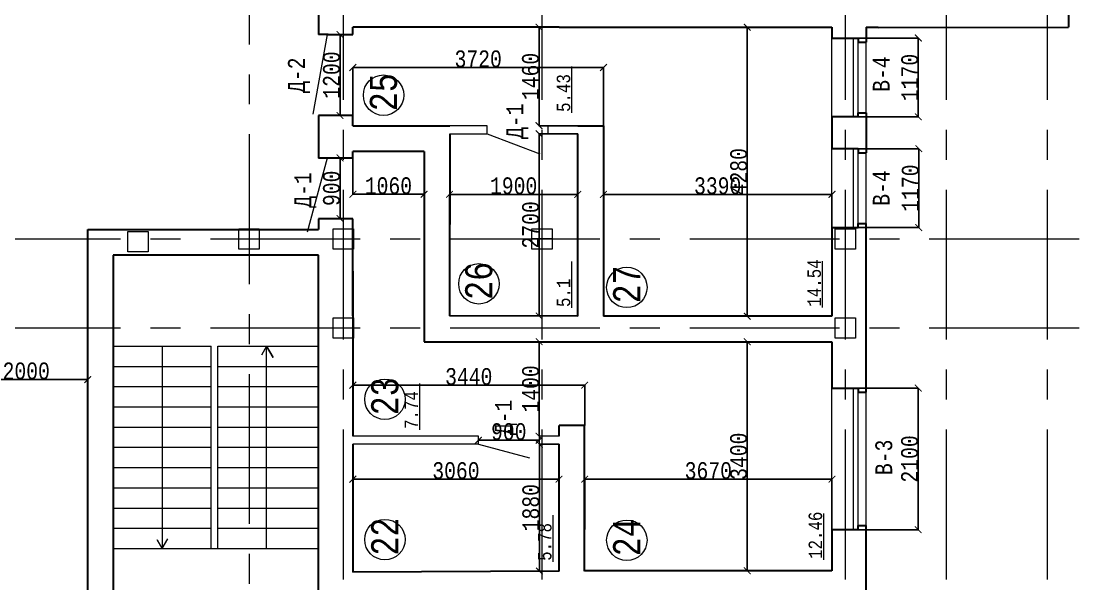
# Model space of a CAD drawing. Header units: millimetres. Extents: x -689206 to 4969298, y -1019800 to 703299.
# Drawn here: x -394218 to -378423, y -433766 to -425426 of the extents above; entities that cross this region are included whole.
import ezdxf

# ---------------------------------------------------------------- set-up
doc = ezdxf.new("R2010")
doc.units = ezdxf.units.MM
doc.linetypes.add('JIS_02_4.0', pattern=[5.5, 4, -1.5])
doc.linetypes.add('осеваяX2', pattern=[101.6, 63.5, -12.7, 12.7, -12.7])
for name, color, linetype, lineweight in [('несущие', 7, 'Continuous', 30), ('ОКНА', 250, 'Continuous', 20), ('ПЕРЕГОРОДКИ', 252, 'Continuous', 9), ('РАЗМЕРЫ', 7, 'Continuous', 9), ('сваи', 7, 'JIS_02_4.0', 30), ('стены', 7, 'Continuous', 20)]:
    doc.layers.add(name, color=color, linetype=linetype, lineweight=lineweight)
doc.layers.add('четотам', color=7, linetype='Continuous')
doc.styles.add('Аннотативный', font='isocteur.ttf', dxfattribs={"width": 0.7, "height": 250})
doc.dimstyles.new('Аннотативный', dxfattribs={"dimscale": 0, "dimtxt": 250, "dimasz": 100, "dimexe": 1.25, "dimexo": 0.625, "dimtad": 1, "dimdec": 0, "dimtxsty": 'Аннотативный', "dimblk": 'ARCHTICK', "dimcen": 2.5, "dimadec": 0, "dimazin": 0, "dimtfac": 1, "dimtdec": 0, "dimtmove": 0, "dimatfit": 3, "dimfxl": 1, "dimarcsym": 0})

# ---------------------------------------------------------------- blocks, each defined once
blk = doc.blocks.new('_ArchTick')
at = {"color": 0, "linetype": 'ByBlock', "const_width": 0.15}
blk.add_lwpolyline([(-0.5, -0.5), (0.5, 0.5)], dxfattribs=at)
blk = doc.blocks.new('*D3855')
at = {"layer": 'Defpoints', "color": 0, "lineweight": 30, "transparency": 16777216}
for p in [(-386530, -431699), (-386238, -431699), (-386238, -433579)]:
    blk.add_point(p, dxfattribs=at)
at = {"layer": 'стены', "color": 0, "lineweight": -2, "transparency": 16777216}
for p, q in [((-386239, -431699), (-386532, -431699)), ((-386530, -433579), (-386530, -431699)), ((-386239, -433579), (-386532, -433579))]:
    blk.add_line(p, q, dxfattribs=at)
at = {"layer": 'стены', "color": 0, "lineweight": -2, "transparency": 16777216, "xscale": 100, "yscale": 100, "zscale": 100}
for p, rotation in [((-386530, -431699), 90), ((-386530, -433579), 270)]:
    blk.add_blockref('_ArchTick', p, dxfattribs=dict(at, rotation=rotation))
at = {"layer": 'стены', "color": 0, "lineweight": 5, "transparency": 16777216, "insert": (-386656, -432639), "char_height": 250, "attachment_point": 5, "rotation": 90, "style": 'Аннотативный'}
blk.add_mtext('1880', dxfattribs=at)
blk = doc.blocks.new('*D3856')
at = {"layer": 'Defpoints', "color": 0, "lineweight": 30, "transparency": 16777216}
for p in [(-386534, -430178), (-386534, -430178), (-386534, -431579)]:
    blk.add_point(p, dxfattribs=at)
at = {"layer": 'стены', "color": 0, "lineweight": -2, "transparency": 16777216}
for p, q in [((-386534, -431579), (-386534, -430178)), ((-386533, -430178), (-386532, -430178)), ((-386533, -431579), (-386532, -431579))]:
    blk.add_line(p, q, dxfattribs=at)
at = {"layer": 'стены', "color": 0, "lineweight": -2, "transparency": 16777216, "xscale": 100, "yscale": 100, "zscale": 100}
for p, rotation in [((-386534, -430178), 90), ((-386534, -431579), 270)]:
    blk.add_blockref('_ArchTick', p, dxfattribs=dict(at, rotation=rotation))
at = {"layer": 'стены', "color": 0, "lineweight": 5, "transparency": 16777216, "insert": (-386659, -430878), "char_height": 250, "attachment_point": 5, "rotation": 90, "style": 'Аннотативный'}
blk.add_mtext('1400', dxfattribs=at)
blk = doc.blocks.new('*D3809')
at = {"layer": 'Defpoints', "color": 0, "lineweight": 30, "transparency": 16777216}
for p in [(-387434, -431639), (-387434, -431639), (-386534, -431639)]:
    blk.add_point(p, dxfattribs=at)
at = {"layer": 'стены', "color": 0, "lineweight": -2, "transparency": 16777216}
for p, q in [((-387434, -431638), (-387434, -431638)), ((-386534, -431639), (-387434, -431639)), ((-386534, -431638), (-386534, -431638))]:
    blk.add_line(p, q, dxfattribs=at)
at = {"layer": 'стены', "color": 0, "lineweight": -2, "transparency": 16777216, "xscale": 100, "yscale": 100, "zscale": 100, "rotation": 180}
blk.add_blockref('_ArchTick', (-387434, -431639), dxfattribs=at)
at = {"layer": 'стены', "color": 0, "lineweight": -2, "transparency": 16777216, "xscale": 100, "yscale": 100, "zscale": 100}
blk.add_blockref('_ArchTick', (-386534, -431639), dxfattribs=at)
at = {"layer": 'стены', "color": 0, "lineweight": 5, "transparency": 16777216, "insert": (-386984, -431513), "char_height": 250, "attachment_point": 5, "style": 'Аннотативный'}
blk.add_mtext('900', dxfattribs=at)
blk = doc.blocks.new('*D3882')
at = {"layer": 'Defpoints', "color": 0, "linetype": 'ByBlock', "lineweight": 30, "transparency": 16777216}
for p in [(-382188, -425514), (-383446, -429800), (-382192, -429800)]:
    blk.add_point(p, dxfattribs=at)
at = {"layer": 'ПЕРЕГОРОДКИ', "color": 0, "linetype": 'ByBlock', "lineweight": -2, "transparency": 16777216}
for p, q in [((-382189, -425514), (-383447, -425514)), ((-383446, -425514), (-383446, -429800)), ((-382193, -429800), (-383447, -429800))]:
    blk.add_line(p, q, dxfattribs=at)
at = {"layer": 'ПЕРЕГОРОДКИ', "color": 0, "linetype": 'ByBlock', "lineweight": -2, "transparency": 16777216, "xscale": 100, "yscale": 100, "zscale": 100}
for p, rotation in [((-383446, -425514), 90), ((-383446, -429800), 270)]:
    blk.add_blockref('_ArchTick', p, dxfattribs=dict(at, rotation=rotation))
at = {"layer": 'ПЕРЕГОРОДКИ', "color": 0, "linetype": 'ByBlock', "lineweight": 5, "transparency": 16777216, "insert": (-383571, -427657), "char_height": 250, "attachment_point": 5, "rotation": 90, "style": 'Аннотативный'}
blk.add_mtext('4280', dxfattribs=at)
blk = doc.blocks.new('*D3883')
at = {"layer": 'Defpoints', "color": 0, "linetype": 'ByBlock', "lineweight": 30, "transparency": 16777216}
for p in [(-382188, -430178), (-383446, -433574), (-382188, -433574)]:
    blk.add_point(p, dxfattribs=at)
at = {"layer": 'ПЕРЕГОРОДКИ', "color": 0, "linetype": 'ByBlock', "lineweight": -2, "transparency": 16777216}
for p, q in [((-382189, -430178), (-383447, -430178)), ((-383446, -430178), (-383446, -433574)), ((-382189, -433574), (-383447, -433574))]:
    blk.add_line(p, q, dxfattribs=at)
at = {"layer": 'ПЕРЕГОРОДКИ', "color": 0, "linetype": 'ByBlock', "lineweight": -2, "transparency": 16777216, "xscale": 100, "yscale": 100, "zscale": 100}
for p, rotation in [((-383446, -430178), 90), ((-383446, -433574), 270)]:
    blk.add_blockref('_ArchTick', p, dxfattribs=dict(at, rotation=rotation))
at = {"layer": 'ПЕРЕГОРОДКИ', "color": 0, "linetype": 'ByBlock', "lineweight": 5, "transparency": 16777216, "insert": (-383572, -431876), "char_height": 250, "attachment_point": 5, "rotation": 90, "style": 'Аннотативный'}
blk.add_mtext('3400', dxfattribs=at)
blk = doc.blocks.new('*D3859')
at = {"layer": 'Defpoints', "color": 0, "linetype": 'ByBlock', "lineweight": 30, "transparency": 16777216}
for p in [(-382189, -427315), (-380900, -427315), (-382188, -428485)]:
    blk.add_point(p, dxfattribs=at)
at = {"layer": 'РАЗМЕРЫ', "color": 0, "linetype": 'ByBlock', "lineweight": -2, "transparency": 16777216}
for p, q in [((-382188, -427315), (-380899, -427315)), ((-380900, -428485), (-380900, -427315)), ((-382188, -428485), (-380899, -428485))]:
    blk.add_line(p, q, dxfattribs=at)
at = {"layer": 'РАЗМЕРЫ', "color": 0, "linetype": 'ByBlock', "lineweight": -2, "transparency": 16777216, "xscale": 100, "yscale": 100, "zscale": 100}
for p, rotation in [((-380900, -427315), 90), ((-380900, -428485), 270)]:
    blk.add_blockref('_ArchTick', p, dxfattribs=dict(at, rotation=rotation))
at = {"layer": 'РАЗМЕРЫ', "color": 0, "linetype": 'ByBlock', "lineweight": 5, "transparency": 16777216, "insert": (-381025, -427900), "char_height": 250, "attachment_point": 5, "rotation": 90, "style": 'Аннотативный'}
blk.add_mtext('1170', dxfattribs=at)
blk = doc.blocks.new('*D3860')
at = {"layer": 'Defpoints', "color": 0, "linetype": 'ByBlock', "lineweight": 30, "transparency": 16777216}
for p in [(-382188, -425674), (-380907, -425674), (-382188, -426844)]:
    blk.add_point(p, dxfattribs=at)
at = {"layer": 'РАЗМЕРЫ', "color": 0, "linetype": 'ByBlock', "lineweight": -2, "transparency": 16777216}
for p, q in [((-382188, -425674), (-380906, -425674)), ((-380907, -426844), (-380907, -425674)), ((-382188, -426844), (-380906, -426844))]:
    blk.add_line(p, q, dxfattribs=at)
at = {"layer": 'РАЗМЕРЫ', "color": 0, "linetype": 'ByBlock', "lineweight": -2, "transparency": 16777216, "xscale": 100, "yscale": 100, "zscale": 100}
for p, rotation in [((-380907, -425674), 90), ((-380907, -426844), 270)]:
    blk.add_blockref('_ArchTick', p, dxfattribs=dict(at, rotation=rotation))
at = {"layer": 'РАЗМЕРЫ', "color": 0, "linetype": 'ByBlock', "lineweight": 5, "transparency": 16777216, "insert": (-381033, -426259), "char_height": 250, "attachment_point": 5, "rotation": 90, "style": 'Аннотативный'}
blk.add_mtext('1170', dxfattribs=at)
blk = doc.blocks.new('*D3861')
at = {"layer": 'Defpoints', "color": 0, "linetype": 'ByBlock', "lineweight": 30, "transparency": 16777216}
for p in [(-385858, -432216), (-385858, -432966), (-382188, -432966)]:
    blk.add_point(p, dxfattribs=at)
at = {"layer": 'РАЗМЕРЫ', "color": 0, "linetype": 'ByBlock', "lineweight": -2, "transparency": 16777216}
for p, q in [((-385858, -432965), (-385858, -432215)), ((-382188, -432216), (-385858, -432216)), ((-382188, -432965), (-382188, -432215))]:
    blk.add_line(p, q, dxfattribs=at)
at = {"layer": 'РАЗМЕРЫ', "color": 0, "linetype": 'ByBlock', "lineweight": -2, "transparency": 16777216, "xscale": 100, "yscale": 100, "zscale": 100, "rotation": 180}
blk.add_blockref('_ArchTick', (-385858, -432216), dxfattribs=at)
at = {"layer": 'РАЗМЕРЫ', "color": 0, "linetype": 'ByBlock', "lineweight": -2, "transparency": 16777216, "xscale": 100, "yscale": 100, "zscale": 100}
blk.add_blockref('_ArchTick', (-382188, -432216), dxfattribs=at)
at = {"layer": 'РАЗМЕРЫ', "color": 0, "linetype": 'ByBlock', "lineweight": 5, "transparency": 16777216, "insert": (-384023, -432091), "char_height": 250, "attachment_point": 5, "style": 'Аннотативный'}
blk.add_mtext('3670', dxfattribs=at)
blk = doc.blocks.new('*D3862')
at = {"layer": 'Defpoints', "color": 0, "linetype": 'ByBlock', "lineweight": 30, "transparency": 16777216}
for p in [(-382188, -430866), (-380909, -430866), (-382188, -432966)]:
    blk.add_point(p, dxfattribs=at)
at = {"layer": 'РАЗМЕРЫ', "color": 0, "linetype": 'ByBlock', "lineweight": -2, "transparency": 16777216}
for p, q in [((-382188, -430866), (-380908, -430866)), ((-380909, -432966), (-380909, -430866)), ((-382188, -432966), (-380908, -432966))]:
    blk.add_line(p, q, dxfattribs=at)
at = {"layer": 'РАЗМЕРЫ', "color": 0, "linetype": 'ByBlock', "lineweight": -2, "transparency": 16777216, "xscale": 100, "yscale": 100, "zscale": 100}
for p, rotation in [((-380909, -430866), 90), ((-380909, -432966), 270)]:
    blk.add_blockref('_ArchTick', p, dxfattribs=dict(at, rotation=rotation))
at = {"layer": 'РАЗМЕРЫ', "color": 0, "linetype": 'ByBlock', "lineweight": 5, "transparency": 16777216, "insert": (-381035, -431916), "char_height": 250, "attachment_point": 5, "rotation": 90, "style": 'Аннотативный'}
blk.add_mtext('2100', dxfattribs=at)
blk = doc.blocks.new('*D3960')
at = {"layer": 'Defpoints', "color": 0, "linetype": 'ByBlock', "lineweight": 30, "transparency": 16777216}
for p in [(-389488, -425623), (-389488, -426823), (-389488, -426823)]:
    blk.add_point(p, dxfattribs=at)
at = {"layer": 'РАЗМЕРЫ', "color": 0, "linetype": 'ByBlock', "lineweight": -2, "transparency": 16777216}
for p, q in [((-389489, -425623), (-389490, -425623)), ((-389488, -425623), (-389488, -426823)), ((-389489, -426823), (-389490, -426823))]:
    blk.add_line(p, q, dxfattribs=at)
at = {"layer": 'РАЗМЕРЫ', "color": 0, "linetype": 'ByBlock', "lineweight": -2, "transparency": 16777216, "xscale": 100, "yscale": 100, "zscale": 100}
for p, rotation in [((-389488, -425623), 90), ((-389488, -426823), 270)]:
    blk.add_blockref('_ArchTick', p, dxfattribs=dict(at, rotation=rotation))
at = {"layer": 'РАЗМЕРЫ', "color": 0, "linetype": 'ByBlock', "lineweight": 5, "transparency": 16777216, "insert": (-389614, -426223), "char_height": 250, "attachment_point": 5, "rotation": 90, "style": 'Аннотативный'}
blk.add_mtext('1200', dxfattribs=at)
blk = doc.blocks.new('*D3945')
at = {"layer": 'Defpoints', "color": 0, "linetype": 'ByBlock', "lineweight": 30, "transparency": 16777216}
for p in [(-386238, -432216), (-386238, -433579), (-389298, -433597)]:
    blk.add_point(p, dxfattribs=at)
at = {"layer": 'РАЗМЕРЫ', "color": 0, "linetype": 'ByBlock', "lineweight": -2, "transparency": 16777216}
for p, q in [((-389298, -433596), (-389298, -432215)), ((-389298, -432216), (-386238, -432216)), ((-386238, -433578), (-386238, -432215))]:
    blk.add_line(p, q, dxfattribs=at)
at = {"layer": 'РАЗМЕРЫ', "color": 0, "linetype": 'ByBlock', "lineweight": -2, "transparency": 16777216, "xscale": 100, "yscale": 100, "zscale": 100, "rotation": 180}
blk.add_blockref('_ArchTick', (-389298, -432216), dxfattribs=at)
at = {"layer": 'РАЗМЕРЫ', "color": 0, "linetype": 'ByBlock', "lineweight": -2, "transparency": 16777216, "xscale": 100, "yscale": 100, "zscale": 100}
blk.add_blockref('_ArchTick', (-386238, -432216), dxfattribs=at)
at = {"layer": 'РАЗМЕРЫ', "color": 0, "linetype": 'ByBlock', "lineweight": 5, "transparency": 16777216, "insert": (-387768, -432091), "char_height": 250, "attachment_point": 5, "style": 'Аннотативный'}
blk.add_mtext('3060', dxfattribs=at)
blk = doc.blocks.new('*D3946')
at = {"layer": 'Defpoints', "color": 0, "linetype": 'ByBlock', "lineweight": 30, "transparency": 16777216}
for p in [(-387863, -427993), (-387863, -429795), (-385961, -429796)]:
    blk.add_point(p, dxfattribs=at)
at = {"layer": 'РАЗМЕРЫ', "color": 0, "linetype": 'ByBlock', "lineweight": -2, "transparency": 16777216}
for p, q in [((-387863, -429794), (-387863, -427991)), ((-385961, -427993), (-387863, -427993)), ((-385961, -429796), (-385961, -427991))]:
    blk.add_line(p, q, dxfattribs=at)
at = {"layer": 'РАЗМЕРЫ', "color": 0, "linetype": 'ByBlock', "lineweight": -2, "transparency": 16777216, "xscale": 100, "yscale": 100, "zscale": 100, "rotation": 180}
blk.add_blockref('_ArchTick', (-387863, -427993), dxfattribs=at)
at = {"layer": 'РАЗМЕРЫ', "color": 0, "linetype": 'ByBlock', "lineweight": -2, "transparency": 16777216, "xscale": 100, "yscale": 100, "zscale": 100}
blk.add_blockref('_ArchTick', (-385961, -427993), dxfattribs=at)
at = {"layer": 'РАЗМЕРЫ', "color": 0, "linetype": 'ByBlock', "lineweight": 5, "transparency": 16777216, "insert": (-386912, -427867), "char_height": 250, "attachment_point": 5, "style": 'Аннотативный'}
blk.add_mtext('1900', dxfattribs=at)
blk = doc.blocks.new('*D3947')
at = {"layer": 'Defpoints', "color": 0, "linetype": 'ByBlock', "lineweight": 30, "transparency": 16777216}
for p in [(-389298, -427355), (-388241, -427355), (-389298, -427991)]:
    blk.add_point(p, dxfattribs=at)
at = {"layer": 'РАЗМЕРЫ', "color": 0, "linetype": 'ByBlock', "lineweight": -2, "transparency": 16777216}
for p, q in [((-389298, -427356), (-389298, -427992)), ((-388241, -427356), (-388241, -427992)), ((-388241, -427991), (-389298, -427991))]:
    blk.add_line(p, q, dxfattribs=at)
at = {"layer": 'РАЗМЕРЫ', "color": 0, "linetype": 'ByBlock', "lineweight": -2, "transparency": 16777216, "xscale": 100, "yscale": 100, "zscale": 100, "rotation": 180}
blk.add_blockref('_ArchTick', (-389298, -427991), dxfattribs=at)
at = {"layer": 'РАЗМЕРЫ', "color": 0, "linetype": 'ByBlock', "lineweight": -2, "transparency": 16777216, "xscale": 100, "yscale": 100, "zscale": 100}
blk.add_blockref('_ArchTick', (-388241, -427991), dxfattribs=at)
at = {"layer": 'РАЗМЕРЫ', "color": 0, "linetype": 'ByBlock', "lineweight": 20, "transparency": 16777216, "insert": (-388770, -427866), "char_height": 250, "attachment_point": 5, "style": 'Аннотативный'}
blk.add_mtext('1060', dxfattribs=at)
blk = doc.blocks.new('*D3948')
at = {"layer": 'Defpoints', "color": 0, "linetype": 'ByBlock', "lineweight": 30, "transparency": 16777216}
for p in [(-385961, -427094), (-386534, -429796), (-385961, -429796)]:
    blk.add_point(p, dxfattribs=at)
at = {"layer": 'РАЗМЕРЫ', "color": 0, "linetype": 'ByBlock', "lineweight": -2, "transparency": 16777216}
for p, q in [((-385961, -427094), (-386535, -427094)), ((-386534, -427094), (-386534, -429796)), ((-385961, -429796), (-386535, -429796))]:
    blk.add_line(p, q, dxfattribs=at)
at = {"layer": 'РАЗМЕРЫ', "color": 0, "linetype": 'ByBlock', "lineweight": -2, "transparency": 16777216, "xscale": 100, "yscale": 100, "zscale": 100}
for p, rotation in [((-386534, -427094), 90), ((-386534, -429796), 270)]:
    blk.add_blockref('_ArchTick', p, dxfattribs=dict(at, rotation=rotation))
at = {"layer": 'РАЗМЕРЫ', "color": 0, "linetype": 'ByBlock', "lineweight": 5, "transparency": 16777216, "insert": (-386659, -428445), "char_height": 250, "attachment_point": 5, "rotation": 90, "style": 'Аннотативный'}
blk.add_mtext('2700', dxfattribs=at)
blk = doc.blocks.new('*D3949')
at = {"layer": 'Defpoints', "color": 0, "linetype": 'ByBlock', "lineweight": 30, "transparency": 16777216}
for p in [(-385581, -427993), (-385581, -429797), (-382188, -429800)]:
    blk.add_point(p, dxfattribs=at)
at = {"layer": 'РАЗМЕРЫ', "color": 0, "linetype": 'ByBlock', "lineweight": -2, "transparency": 16777216}
for p, q in [((-385581, -429796), (-385581, -427991)), ((-382188, -427993), (-385581, -427993)), ((-382188, -429799), (-382188, -427991))]:
    blk.add_line(p, q, dxfattribs=at)
at = {"layer": 'РАЗМЕРЫ', "color": 0, "linetype": 'ByBlock', "lineweight": -2, "transparency": 16777216, "xscale": 100, "yscale": 100, "zscale": 100, "rotation": 180}
blk.add_blockref('_ArchTick', (-385581, -427993), dxfattribs=at)
at = {"layer": 'РАЗМЕРЫ', "color": 0, "linetype": 'ByBlock', "lineweight": -2, "transparency": 16777216, "xscale": 100, "yscale": 100, "zscale": 100}
blk.add_blockref('_ArchTick', (-382188, -427993), dxfattribs=at)
at = {"layer": 'РАЗМЕРЫ', "color": 0, "linetype": 'ByBlock', "lineweight": 5, "transparency": 16777216, "insert": (-383884, -427867), "char_height": 250, "attachment_point": 5, "style": 'Аннотативный'}
blk.add_mtext('3390', dxfattribs=at)
blk = doc.blocks.new('*D3950')
at = {"layer": 'Defpoints', "color": 0, "linetype": 'ByBlock', "lineweight": 30, "transparency": 16777216}
for p in [(-389298, -426111), (-389298, -426977), (-385578, -426977)]:
    blk.add_point(p, dxfattribs=at)
at = {"layer": 'РАЗМЕРЫ', "color": 0, "linetype": 'ByBlock', "lineweight": -2, "transparency": 16777216}
for p, q in [((-389298, -426976), (-389298, -426109)), ((-385578, -426111), (-389298, -426111)), ((-385578, -426976), (-385578, -426109))]:
    blk.add_line(p, q, dxfattribs=at)
at = {"layer": 'РАЗМЕРЫ', "color": 0, "linetype": 'ByBlock', "lineweight": -2, "transparency": 16777216, "xscale": 100, "yscale": 100, "zscale": 100, "rotation": 180}
blk.add_blockref('_ArchTick', (-389298, -426111), dxfattribs=at)
at = {"layer": 'РАЗМЕРЫ', "color": 0, "linetype": 'ByBlock', "lineweight": -2, "transparency": 16777216, "xscale": 100, "yscale": 100, "zscale": 100}
blk.add_blockref('_ArchTick', (-385578, -426111), dxfattribs=at)
at = {"layer": 'РАЗМЕРЫ', "color": 0, "linetype": 'ByBlock', "lineweight": 5, "transparency": 16777216, "insert": (-387438, -425985), "char_height": 250, "attachment_point": 5, "style": 'Аннотативный'}
blk.add_mtext('3720', dxfattribs=at)
blk = doc.blocks.new('*D3951')
at = {"layer": 'Defpoints', "color": 0, "linetype": 'ByBlock', "lineweight": 30, "transparency": 16777216}
for p in [(-386535, -425514), (-385577, -425514), (-385578, -426974)]:
    blk.add_point(p, dxfattribs=at)
at = {"layer": 'РАЗМЕРЫ', "color": 0, "linetype": 'ByBlock', "lineweight": -2, "transparency": 16777216}
for p, q in [((-385578, -425514), (-386536, -425514)), ((-386535, -426974), (-386535, -425514)), ((-385579, -426974), (-386536, -426974))]:
    blk.add_line(p, q, dxfattribs=at)
at = {"layer": 'РАЗМЕРЫ', "color": 0, "linetype": 'ByBlock', "lineweight": -2, "transparency": 16777216, "xscale": 100, "yscale": 100, "zscale": 100}
for p, rotation in [((-386535, -425514), 90), ((-386535, -426974), 270)]:
    blk.add_blockref('_ArchTick', p, dxfattribs=dict(at, rotation=rotation))
at = {"layer": 'РАЗМЕРЫ', "color": 0, "linetype": 'ByBlock', "lineweight": 5, "transparency": 16777216, "insert": (-386661, -426244), "char_height": 250, "attachment_point": 5, "rotation": 90, "style": 'Аннотативный'}
blk.add_mtext('1460', dxfattribs=at)
blk = doc.blocks.new('*D3993')
at = {"layer": 'Defpoints', "color": 0, "linetype": 'ByBlock', "lineweight": 30, "transparency": 16777216}
for p in [(-389298, -430822), (-389298, -431420), (-385858, -431420)]:
    blk.add_point(p, dxfattribs=at)
at = {"layer": 'РАЗМЕРЫ', "color": 0, "linetype": 'ByBlock', "lineweight": -2, "transparency": 16777216}
for p, q in [((-389298, -431420), (-389298, -430820)), ((-385858, -430822), (-389298, -430822)), ((-385858, -431420), (-385858, -430820))]:
    blk.add_line(p, q, dxfattribs=at)
at = {"layer": 'РАЗМЕРЫ', "color": 0, "linetype": 'ByBlock', "lineweight": -2, "transparency": 16777216, "xscale": 100, "yscale": 100, "zscale": 100, "rotation": 180}
blk.add_blockref('_ArchTick', (-389298, -430822), dxfattribs=at)
at = {"layer": 'РАЗМЕРЫ', "color": 0, "linetype": 'ByBlock', "lineweight": -2, "transparency": 16777216, "xscale": 100, "yscale": 100, "zscale": 100}
blk.add_blockref('_ArchTick', (-385858, -430822), dxfattribs=at)
at = {"layer": 'РАЗМЕРЫ', "color": 0, "linetype": 'ByBlock', "lineweight": 5, "transparency": 16777216, "insert": (-387578, -430696), "char_height": 250, "attachment_point": 5, "style": 'Аннотативный'}
blk.add_mtext('3440', dxfattribs=at)
blk = doc.blocks.new('*D4000')
at = {"layer": 'Defpoints', "color": 0, "linetype": 'ByBlock', "lineweight": 30, "transparency": 16777216}
for p in [(-393232, -430057), (-395058, -430739), (-393232, -430739)]:
    blk.add_point(p, dxfattribs=at)
at = {"layer": 'РАЗМЕРЫ', "color": 0, "linetype": 'ByBlock', "lineweight": -2, "transparency": 16777216}
for p, q in [((-393232, -430058), (-393232, -430740)), ((-395058, -430738), (-395058, -430737)), ((-395058, -430739), (-393232, -430739))]:
    blk.add_line(p, q, dxfattribs=at)
at = {"layer": 'РАЗМЕРЫ', "color": 0, "linetype": 'ByBlock', "lineweight": -2, "transparency": 16777216, "xscale": 100, "yscale": 100, "zscale": 100, "rotation": 180}
blk.add_blockref('_ArchTick', (-395058, -430739), dxfattribs=at)
at = {"layer": 'РАЗМЕРЫ', "color": 0, "linetype": 'ByBlock', "lineweight": -2, "transparency": 16777216, "xscale": 100, "yscale": 100, "zscale": 100}
blk.add_blockref('_ArchTick', (-393232, -430739), dxfattribs=at)
at = {"layer": 'РАЗМЕРЫ', "color": 0, "linetype": 'ByBlock', "lineweight": 5, "transparency": 16777216, "insert": (-394145, -430613), "char_height": 250, "attachment_point": 5, "style": 'Аннотативный'}
blk.add_mtext('2000', dxfattribs=at)
blk = doc.blocks.new('*D4003')
at = {"layer": 'Defpoints', "color": 0, "linetype": 'ByBlock', "lineweight": 30, "ltscale": 35, "transparency": 16777216}
for p in [(-389488, -427453), (-389488, -428353), (-389488, -428353)]:
    blk.add_point(p, dxfattribs=at)
at = {"layer": 'сваи', "color": 0, "linetype": 'ByBlock', "lineweight": -2, "ltscale": 35, "transparency": 16777216}
for p, q in [((-389489, -427453), (-389490, -427453)), ((-389488, -427453), (-389488, -428353)), ((-389489, -428353), (-389490, -428353))]:
    blk.add_line(p, q, dxfattribs=at)
at = {"layer": 'сваи', "color": 0, "linetype": 'ByBlock', "lineweight": -2, "ltscale": 35, "transparency": 16777216, "xscale": 100, "yscale": 100, "zscale": 100}
for p, rotation in [((-389488, -427453), 90), ((-389488, -428353), 270)]:
    blk.add_blockref('_ArchTick', p, dxfattribs=dict(at, rotation=rotation))
at = {"layer": 'сваи', "color": 0, "linetype": 'ByBlock', "lineweight": 5, "ltscale": 35, "transparency": 16777216, "insert": (-389614, -427903), "char_height": 250, "attachment_point": 5, "rotation": 90, "style": 'Аннотативный'}
blk.add_mtext('900', dxfattribs=at)

msp = doc.modelspace()

# ---------------------------------------------------------------- linework, layer by layer
at = {"layer": 'несущие', "color": 0}
for p, q in [((-382188.4, -425513.9), (-382188.4, -425674)), ((-381678.4, -426784), (-381678.4, -427375.3)), ((-382188.4, -426844), (-382188.4, -427315.3)), ((-382188.4, -428485.3), (-382188.4, -429799.7)), ((-381678.4, -430925.6), (-381678.4, -428425.3)), ((-382188.4, -430178.1), (-382188.4, -430865.6)), ((-381678.4, -434941.9), (-381678.4, -432905.6)), ((-382188.4, -432965.6), (-382188.4, -433573.9))]:
    msp.add_line(p, q, dxfattribs=at)
at = {"layer": 'несущие', "linetype": 'ByBlock', "lineweight": 30}
for p, q in [((-381678.4, -425513.9), (-381678.5, -425734)), ((-382188.5, -425674), (-381798.5, -425674)), ((-381798.5, -425674), (-381798.5, -425734)), ((-381798.5, -425734), (-381678.5, -425734)), ((-381798.5, -426844), (-381798.5, -426784)), ((-381798.5, -426784), (-381678.5, -426784)), ((-381798.5, -426844), (-382188.5, -426844)), ((-381798.5, -427315.3), (-382188.5, -427315.3)), ((-381798.5, -427315.3), (-381798.5, -427375.3)), ((-381798.5, -427375.3), (-381678.5, -427375.3)), ((-382188.5, -428485.3), (-381798.5, -428485.3)), ((-381798.5, -428485.3), (-381798.5, -428425.3)), ((-381798.5, -428425.3), (-381678.5, -428425.3)), ((-382188.4, -430865.6), (-381798.4, -430865.6)), ((-381798.4, -430865.6), (-381798.4, -430925.6)), ((-381798.4, -430925.6), (-381678.4, -430925.6)), ((-381798.4, -432965.6), (-381798.4, -432905.6)), ((-381798.4, -432905.6), (-381678.4, -432905.6)), ((-381798.4, -432965.6), (-382188.4, -432965.6))]:
    msp.add_line(p, q, dxfattribs=at)
at = {"layer": 'ОКНА', "linetype": 'ByBlock', "lineweight": 9}
for p, q in [((-382188.4, -426844), (-382188.4, -425674)), ((-381868.5, -426844), (-381868.5, -425674)), ((-381798.5, -426784), (-381798.5, -425734)), ((-381678.4, -426784), (-381678.4, -425734)), ((-382188.4, -428485.3), (-382188.4, -427315.3)), ((-381868.5, -428485.3), (-381868.5, -427315.3)), ((-381798.5, -428425.3), (-381798.5, -427375.3)), ((-381678.5, -428425.3), (-381678.5, -427375.3)), ((-382188.4, -432965.6), (-382188.4, -430865.6)), ((-381868.4, -432965.6), (-381868.4, -430865.6)), ((-381798.4, -432905.6), (-381798.4, -430925.6)), ((-381678.4, -432905.6), (-381678.4, -430925.6))]:
    msp.add_line(p, q, dxfattribs=at)
at = {"layer": 'ПЕРЕГОРОДКИ', "color": 0, "linetype": 'ByBlock', "lineweight": 13}
for p, q in [((-387304.8, -426975.4), (-387860.5, -426975)), ((-387860.5, -427095), (-387304.9, -427095.4)), ((-386404.9, -427096.1), (-385960.6, -427096.5)), ((-385960.5, -426976.5), (-386404.8, -426976.1))]:
    msp.add_line(p, q, dxfattribs=at)
at = {"layer": 'ПЕРЕГОРОДКИ', "linetype": 'ByBlock', "lineweight": 20}
msp.add_line((-387860.5, -427093.9), (-387860.5, -427095), dxfattribs=at)
at = {"layer": 'ПЕРЕГОРОДКИ', "linetype": 'ByBlock', "lineweight": 13}
for p, q in [((-387304.9, -427096.1), (-387304.8, -426975.4)), ((-386404.8, -426976.1), (-386404.9, -427096.1))]:
    msp.add_line(p, q, dxfattribs=at)
at = {"layer": 'РАЗМЕРЫ', "linetype": 'осеваяX2', "lineweight": 5, "ltscale": 35}
for p, q in [((-390837.7, -398653.9), (-390837.7, -465706.6)), ((-419859.4, -429973.9), (-370018.1, -429973.9))]:
    msp.add_line(p, q, dxfattribs=at)
at = {"layer": 'РАЗМЕРЫ', "linetype": 'ByBlock', "lineweight": 30}
for p, q in [((-389808.4, -425306.6), (-389808.4, -425623.2)), ((-389298.4, -425623.2), (-389298.4, -425513.9)), ((-389678.4, -425623.2), (-389298.4, -425623.2)), ((-389808.4, -426823.2), (-389808.4, -427453.4)), ((-389298.4, -426823.2), (-389678.4, -426823.2)), ((-389298.4, -426973.9), (-389298.4, -426823.2)), ((-389298.4, -426973.9), (-387860.5, -426975)), ((-387860.6, -427093.9), (-387862.8, -429794.7)), ((-387860.5, -427093.9), (-387860.6, -427093.9)), ((-387860.6, -427095), (-387860.5, -427095)), ((-387860.5, -427093.9), (-387860.5, -427355)), ((-385960.6, -429796.6), (-385960.6, -427093.9)), ((-385960.5, -426976.5), (-385578.4, -426976.8)), ((-385578.4, -426973.9), (-385580.6, -429796.7)), ((-389298.4, -427453.4), (-389298.4, -427355)), ((-389298.4, -427453.4), (-389298.4, -427355)), ((-388240.8, -427355), (-389298.4, -427355)), ((-388240.8, -427355), (-388240.8, -430178.1)), ((-387860.5, -427355), (-387860.8, -427355)), ((-389298.4, -427453.4), (-389678.4, -427453.4)), ((-389298.4, -429793.9), (-389298.4, -428353.4)), ((-389298.4, -429130.9), (-389298.4, -428740.4)), ((-393232.4, -434974.1), (-393232.4, -428894.1)), ((-392852.4, -428894.1), (-392852.4, -434594.1)), ((-389808.4, -434594.1), (-389808.4, -428894.1)), ((-389298.4, -429130.9), (-389298.4, -431578.9)), ((-382191.9, -429799.7), (-385580.6, -429796.7)), ((-389298.4, -431698.9), (-389298.4, -433597))]:
    msp.add_line(p, q, dxfattribs=at)
at = {"layer": 'РАЗМЕРЫ', "linetype": 'ByBlock', "lineweight": 9}
for p, q in [((-389678.4, -425623.2), (-389892.7, -426802.7)), ((-387304.9, -427096.1), (-386523, -427393.5)), ((-389678.4, -427453.4), (-389975.9, -428551.6))]:
    msp.add_line(p, q, dxfattribs=at)
at = {"layer": 'РАЗМЕРЫ', "linetype": 'ByBlock', "lineweight": 30, "ltscale": 35}
for p, q in [((-389662.4, -425623.2), (-389808.4, -425623.2)), ((-389678.4, -426823.2), (-389808.4, -426823.2)), ((-389678.4, -427453.4), (-389808.4, -427453.4)), ((-389678.4, -428353.4), (-389808.4, -428353.4))]:
    msp.add_line(p, q, dxfattribs=at)
at = {"layer": 'РАЗМЕРЫ', "lineweight": 5}
for p, q in [((-386048.4, -426784.4), (-386048.4, -426095.1)), ((-386048.4, -429677.4), (-386048.4, -428988.1)), ((-382327.6, -429672.1), (-382327.6, -428982.8)), ((-388304.9, -431485.5), (-388304.9, -430796.2)), ((-386326.8, -433441.8), (-386326.8, -432752.5)), ((-382310.7, -433413.2), (-382310.7, -432724))]:
    msp.add_line(p, q, dxfattribs=at)
at = {"layer": 'РАЗМЕРЫ', "linetype": 'ByBlock', "lineweight": 20}
msp.add_line((-392852.4, -428894.1), (-389852.4, -428894.1), dxfattribs=at)
at = {"layer": 'РАЗМЕРЫ', "linetype": 'ByBlock', "lineweight": 13}
for p, q in [((-392852.4, -430244.1), (-391402.4, -430244.1)), ((-392127.4, -430244.1), (-392127.4, -433244.1)), ((-391402.4, -433244.1), (-391402.4, -430244.1)), ((-391302.4, -430244.1), (-389808.4, -430244.1)), ((-391302.4, -433244.1), (-391302.4, -430244.1)), ((-390577.4, -430244.1), (-390655.3, -430379.1)), ((-390577.4, -433244.1), (-390577.4, -430244.1)), ((-390577.4, -430244.1), (-390481.4, -430410.3)), ((-390481.4, -430410.3), (-390577.4, -430244.1)), ((-392852.4, -430544.1), (-391402.4, -430544.1)), ((-391302.4, -430544.1), (-389808.4, -430544.1)), ((-392852.4, -430844.1), (-391402.4, -430844.1)), ((-391302.4, -430844.1), (-389808.4, -430844.1)), ((-392852.4, -431144.1), (-391402.4, -431144.1)), ((-391302.4, -431144.1), (-389808.4, -431144.1)), ((-392852.4, -431444.1), (-391402.4, -431444.1)), ((-391302.4, -431444.1), (-389808.4, -431444.1)), ((-392852.4, -431744.1), (-391402.4, -431744.1)), ((-391302.4, -431744.1), (-389808.4, -431744.1)), ((-392852.4, -432044.1), (-391402.4, -432044.1)), ((-391302.4, -432044.1), (-389808.4, -432044.1)), ((-392852.4, -432344.1), (-391402.4, -432344.1)), ((-391302.4, -432344.1), (-389808.4, -432344.1)), ((-392852.4, -432644.1), (-391402.4, -432644.1)), ((-391302.4, -432644.1), (-389808.4, -432644.1)), ((-392852.4, -432944.1), (-391402.4, -432944.1)), ((-391302.4, -432944.1), (-389808.4, -432944.1)), ((-392127.4, -433244.1), (-392044.3, -433100.2)), ((-392852.4, -433244.1), (-391402.4, -433244.1)), ((-392127.4, -433244.1), (-392201.9, -433115)), ((-392201.9, -433115), (-392127.4, -433244.1)), ((-392127.4, -433244.1), (-390577.4, -433244.1)), ((-391302.4, -433244.1), (-389808.4, -433244.1))]:
    msp.add_line(p, q, dxfattribs=at)
at = {"layer": 'РАЗМЕРЫ', "linetype": 'ByBlock'}
msp.add_line((-381678.4, -433025.6), (-381678.4, -432905.6), dxfattribs=at)
at = {"layer": 'сваи', "linetype": 'ByBlock', "lineweight": 30, "ltscale": 35}
for p, q in [((-389808.4, -428353.4), (-389808.4, -428514.1)), ((-389298.4, -428353.4), (-389678.4, -428353.4)), ((-393232.4, -428894.1), (-393232.4, -428514.1)), ((-393232.4, -428514.1), (-389808.4, -428514.1)), ((-389808.4, -428894.1), (-392852.4, -428894.1))]:
    msp.add_line(p, q, dxfattribs=at)
at = {"layer": 'стены', "linetype": 'осеваяX2', "lineweight": 5, "ltscale": 35}
for p, q in [((-389438.4, -465706.6), (-389438.4, -398653.9)), ((-386490.4, -465706.6), (-386490.4, -398653.9)), ((-381988.4, -465706.6), (-381988.4, -398653.9)), ((-380488.4, -465706.6), (-380488.4, -398653.9)), ((-378988.4, -465706.6), (-378988.4, -398653.9)), ((-419859.4, -428653.9), (-370018.1, -428653.9))]:
    msp.add_line(p, q, dxfattribs=at)
at = {"layer": 'стены', "lineweight": 30}
for p, q in [((-378678.4, -424703.1), (-378678.4, -425513.9)), ((-386238.4, -425513.9), (-389298.4, -425513.9)), ((-386238.4, -425513.9), (-382188.4, -425513.9)), ((-381678.4, -425513.9), (-381500.7, -425513.9)), ((-381500.7, -425518), (-378678.4, -425513.9)), ((-385960.6, -429796.6), (-387862.8, -429795)), ((-388240.8, -430178.1), (-382188.4, -430178.1)), ((-386238.4, -431578.9), (-386238.4, -431420.3)), ((-385858.4, -431420.3), (-386238.4, -431420.3)), ((-385858.4, -433578.9), (-385858.4, -431420.3)), ((-386238.4, -433578.9), (-386238.4, -431698.9)), ((-386238.4, -433578.9), (-389298.4, -433597)), ((-382188.4, -433573.9), (-385858.4, -433573.9))]:
    msp.add_line(p, q, dxfattribs=at)
at = {"layer": 'стены'}
for p, q in [((-386490.4, -428803.9), (-386490.4, -428503.9)), ((-386340.4, -428653.9), (-386640.4, -428653.9)), ((-386238.4, -431578.9), (-386533.7, -431578.9)), ((-386533.7, -431578.9), (-386533.7, -431698.9)), ((-386238.4, -431698.9), (-386533.7, -431698.9)), ((-386238.4, -433578.9), (-386238.4, -431698.9))]:
    msp.add_line(p, q, dxfattribs=at)
at = {"layer": 'стены', "lineweight": 13}
for p, q in [((-387433.7, -431578.9), (-389298.4, -431578.9)), ((-387433.7, -431698.9), (-387433.7, -431578.9)), ((-387433.7, -431698.9), (-389298.4, -431698.9))]:
    msp.add_line(p, q, dxfattribs=at)
at = {"layer": 'стены', "lineweight": 9}
msp.add_line((-387433.7, -431698.9), (-386675.1, -431898.3), dxfattribs=at)
at = {"layer": 'стены'}
for points in [[(-390987.7, -428803.9), (-390987.7, -428503.9), (-390687.7, -428503.9), (-390687.7, -428803.9)], [(-389588.4, -428803.9), (-389588.4, -428503.9), (-389288.4, -428503.9), (-389288.4, -428803.9)], [(-386640.4, -428803.9), (-386640.4, -428503.9), (-386340.4, -428503.9), (-386340.4, -428803.9)], [(-382140.4, -428803.9), (-382140.4, -428503.9), (-381840.4, -428503.9), (-381840.4, -428803.9)], [(-392635.7, -428845.8), (-392635.7, -428545.8), (-392335.7, -428545.8), (-392335.7, -428845.8)], [(-389588.4, -430123.9), (-389588.4, -429823.9), (-389288.4, -429823.9), (-389288.4, -430123.9)], [(-382140.4, -430123.9), (-382140.4, -429823.9), (-381840.4, -429823.9), (-381840.4, -430123.9)]]:
    msp.add_lwpolyline(points, close=True, dxfattribs=at)
at = {"layer": 'четотам', "lineweight": 13}
for centre in [(-388842.4, -426521.9), (-387427.6, -429319.6), (-385232.4, -429371.9), (-388822.4, -431031.9), (-388822.4, -433111.9), (-385232.4, -433121.9)]:
    msp.add_circle(centre, 300, dxfattribs=at)

# ---------------------------------------------------------------- texts
at = {"layer": 'РАЗМЕРЫ', "lineweight": 20, "ltscale": 150, "char_height": 250, "width": 922.913, "attachment_point": 1, "rotation": 90, "style": 'Аннотативный'}
for s, insert in [('Д-2', (-390260.6, -426488.8)), ('В-4', (-381582.4, -426471.9)), ('Д-1', (-387019.9, -427171.9)), ('Д-1', (-390166.2, -428192.9)), ('В-4', (-381582.4, -428161.9)), ('Д-1', (-387189.9, -431561.9)), ('В-3', (-381544.4, -432156.1))]:
    msp.add_mtext(s, dxfattribs=dict(at, insert=insert))
at = {"layer": 'РАЗМЕРЫ', "lineweight": 13, "ltscale": 150, "char_height": 401.1, "width": 1460, "attachment_point": 1, "rotation": 90, "style": 'Аннотативный'}
for s, insert in [('25', (-389045.4, -426759.2)), ('26', (-387630.7, -429556.8)), ('27', (-385435.4, -429609.2)), ('23', (-389025.4, -431269.2)), ('22', (-389025.4, -433349.2)), ('24', (-385435.4, -433359.2))]:
    msp.add_mtext(s, dxfattribs=dict(at, insert=insert))
at = {"layer": 'РАЗМЕРЫ', "lineweight": 5, "char_height": 200, "width": 656.117, "attachment_point": 1, "rotation": 90, "style": 'Аннотативный'}
for s, insert in [('5.43', (-386272.4, -426770.2)), ('14.54', (-382551.7, -429658)), ('5.1', (-386272.4, -429663.2)), ('7.74', (-388529, -431471.4)), ('12.46', (-382534.8, -433399.1)), ('5.78', (-386550.9, -433427.7))]:
    msp.add_mtext(s, dxfattribs=dict(at, insert=insert))

# ---------------------------------------------------------------- dimensions: what is measured, and where the dimension line sits
at = {"layer": 'ПЕРЕГОРОДКИ', "color": 18, "linetype": 'ByBlock', "lineweight": 5, "true_color": 0x000000}
for base, p1, p2, text, picture, middle in [((-383445.6, -429799.7), (-382188.4, -425513.9), (-382191.9, -429799.7), '4280', '*D3882', (-383571.2, -427656.8)), ((-383446.2, -433573.9), (-382188.4, -430178.1), (-382188.4, -433573.9), '3400', '*D3883', (-383571.8, -431876))]:
    dim = msp.add_linear_dim(base=base, p1=p1, p2=p2, angle=90, text=text, dimstyle='Аннотативный', dxfattribs=at)
    dim.commit()
    dim.dimension.update_dxf_attribs({"geometry": picture, "text_midpoint": middle})
at = {"layer": 'РАЗМЕРЫ', "linetype": 'ByBlock', "lineweight": 5}
for base, p1, p2, angle, picture, middle in [((-386534.9, -425513.9), (-385578.4, -426973.9), (-385577.3, -425513.9), 90, '*D3951', (-386660.5, -426243.9)), ((-380907.3, -425674), (-382188.4, -426844), (-382188.4, -425674), 90, '*D3860', (-381032.9, -426259)), ((-389298.4, -426110.5), (-385578.4, -426976.8), (-389298.4, -426976.8), 180, '*D3950', (-387438.4, -425984.9)), ((-380899.8, -427315.3), (-382188.4, -428485.3), (-382188.5, -427315.3), 90, '*D3859', (-381025.4, -427900.3)), ((-389298.4, -430821.5), (-385858.4, -431420.3), (-389298.4, -431420.3), 180, '*D3993', (-387578.4, -430695.9)), ((-380908.9, -430865.6), (-382188.4, -432965.6), (-382188.4, -430865.6), 90, '*D3862', (-381034.6, -431915.6)), ((-386238.4, -432216.3), (-389298.4, -433597), (-386238.4, -433578.9), 180, '*D3945', (-387768.4, -432090.7)), ((-385858.4, -432216.3), (-382188.4, -432965.6), (-385858.4, -432965.6), 180, '*D3861', (-384023.4, -432090.7))]:
    dim = msp.add_linear_dim(base=base, p1=p1, p2=p2, angle=angle, dimstyle='Аннотативный', dxfattribs=at)
    dim.commit()
    dim.dimension.update_dxf_attribs({"geometry": picture, "text_midpoint": middle})
dim = msp.add_aligned_dim(p1=(-389488.4, -425623.2), p2=(-389488.4, -426823.2), distance=0, dimstyle='Аннотативный', dxfattribs=at)
dim.commit()
dim.dimension.update_dxf_attribs({"geometry": '*D3960', "text_midpoint": (-389614, -426223.2)})
for base, p1, p2, angle, text, picture, middle in [((-386533.7, -429796.3), (-385960.6, -427093.9), (-385960.6, -429796.3), 90, '2700', '*D3948', (-386659.3, -428445.1)), ((-387862.8, -427992.6), (-385960.6, -429796.3), (-387862.8, -429794.7), 180, '1900', '*D3946', (-386911.7, -427867)), ((-385580.6, -427992.6), (-382188.4, -429799.7), (-385580.6, -429797), 180, '3390', '*D3949', (-383884.5, -427867)), ((-393232.4, -430738.6), (-395058.3, -430738.6), (-393232.4, -430057.4), 180, '2000', '*D4000', (-394145.3, -430613))]:
    dim = msp.add_linear_dim(base=base, p1=p1, p2=p2, angle=angle, text=text, dimstyle='Аннотативный', dxfattribs=at)
    dim.commit()
    dim.dimension.update_dxf_attribs({"geometry": picture, "text_midpoint": middle})
at = {"layer": 'РАЗМЕРЫ', "linetype": 'ByBlock', "lineweight": 20}
dim = msp.add_linear_dim(base=(-389298.4, -427991.1), p1=(-388240.8, -427355), p2=(-389298.4, -427355), angle=180, text='1060', dimstyle='Аннотативный', dxfattribs=at)
dim.commit()
dim.dimension.update_dxf_attribs({"geometry": '*D3947', "text_midpoint": (-388769.6, -427865.5)})
at = {"layer": 'сваи', "linetype": 'ByBlock', "lineweight": 5, "ltscale": 35}
dim = msp.add_linear_dim(base=(-389488.4, -428353.4), p1=(-389488.4, -427453.4), p2=(-389488.4, -428353.4), angle=90, dimstyle='Аннотативный', dxfattribs=at)
dim.commit()
dim.dimension.update_dxf_attribs({"geometry": '*D4003', "text_midpoint": (-389614, -427903.4)})
at = {"layer": 'стены', "lineweight": 5}
dim = msp.add_aligned_dim(p1=(-386533.7, -431578.9), p2=(-386533.7, -430178.1), distance=0, text='1400', dimstyle='Аннотативный', dxfattribs=at)
dim.commit()
dim.dimension.update_dxf_attribs({"geometry": '*D3856', "text_midpoint": (-386659.3, -430878.5)})
for p1, p2, distance, picture, middle in [((-386533.7, -431638.9), (-387433.7, -431638.9), 0, '*D3809', (-386983.7, -431513.2)), ((-386238.4, -433578.9), (-386238.4, -431698.9), 291.9, '*D3855', (-386656, -432638.9))]:
    dim = msp.add_aligned_dim(p1=p1, p2=p2, distance=distance, dimstyle='Аннотативный', dxfattribs=at)
    dim.commit()
    dim.dimension.update_dxf_attribs({"geometry": picture, "text_midpoint": middle})

doc.saveas('drawing.dxf')
